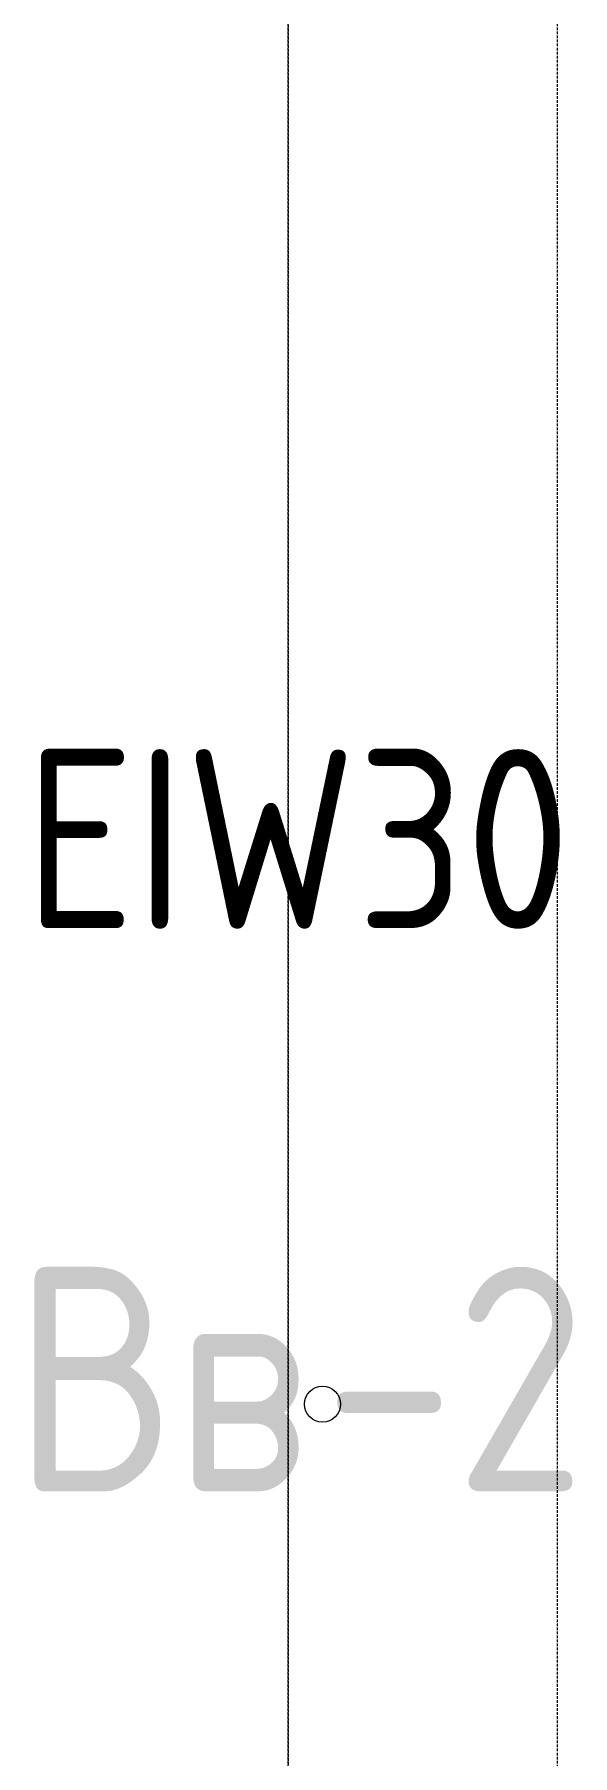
# Model space of a CAD drawing. Header units: millimetres. Extents: x 749182 to 2267578, y 70462 to 311449.
# Drawn here: x 1977346 to 1977945, y 80150 to 82067 of the extents above; entities that cross this region are included whole.
import ezdxf

# ---------------------------------------------------------------- set-up
doc = ezdxf.new("R2010")
doc.units = ezdxf.units.MM
doc.linetypes.add('ADSK_Сверху', pattern=[4.5, 3, -1.5])
doc.layers.add('Каркас', color=7, linetype='Continuous', lineweight=9)
doc.layers.add('Марки', color=7, linetype='Continuous', lineweight=20)
doc.styles.add('GOST Common_1', font='GOST_Common.ttf', dxfattribs={"width": 0.9, "height": 250})
doc.styles.add('GOST Common_2', font='GOST_Common.ttf', dxfattribs={"width": 0.9, "height": 200})

# ---------------------------------------------------------------- blocks, each defined once
blk = doc.blocks.new('ADSK_Марка_Стена - Экземпляр_ADSK_Позиция-74353-01 План 1-го этажа маркировочный')
at = {"layer": 'Марки', "lineweight": 9}
blk.add_circle((0, 0), 0.2, dxfattribs=at)

msp = doc.modelspace()

# ---------------------------------------------------------------- linework, layer by layer
at = {"layer": 'Каркас', "color": 253, "linetype": 'ADSK_Сверху', "true_color": 0xb2b2b2}
for p, q in [((1977628.7052, 84543.6161), (1977628.7052, 78156.6386)), ((1977928.7052, 78156.6386), (1977928.7052, 84543.6161))]:
    msp.add_line(p, q, dxfattribs=at)
at = {"layer": 'Каркас', "color": 253, "linetype": 'ADSK_Сверху', "true_color": 0xaaaaaa}
for p, q in [((1977628.7052, 78156.6386), (1977628.7052, 84543.6161)), ((1977928.7052, 78156.6386), (1977928.7052, 84543.6161))]:
    msp.add_line(p, q, dxfattribs=at)

# ---------------------------------------------------------------- block references
at = {"layer": 'Марки', "xscale": 99.99999999999993, "yscale": 99.99999999999993, "zscale": 99.99999999999993}
msp.add_blockref('ADSK_Марка_Стена - Экземпляр_ADSK_Позиция-74353-01 План 1-го этажа маркировочный', (1977666.9159, 80541.2484), dxfattribs=at)

# ---------------------------------------------------------------- texts
at = {"layer": 'Марки', "lineweight": 9, "attachment_point": 1}
for s, insert, char_height, width, style in [('EIW30', (1977334.9851, 81270.8754), 200, 779.24025, 'GOST Common_1'), ('Вв', (1977322.8351, 80694.2296), 250, 418.480875, 'GOST Common_2'), ('-2', (1977668.1163, 80694.2296), 250, 389.620125, 'GOST Common_2')]:
    msp.add_mtext(s, dxfattribs=dict(at, insert=insert, char_height=char_height, width=width, style=style))

doc.saveas('drawing.dxf')
